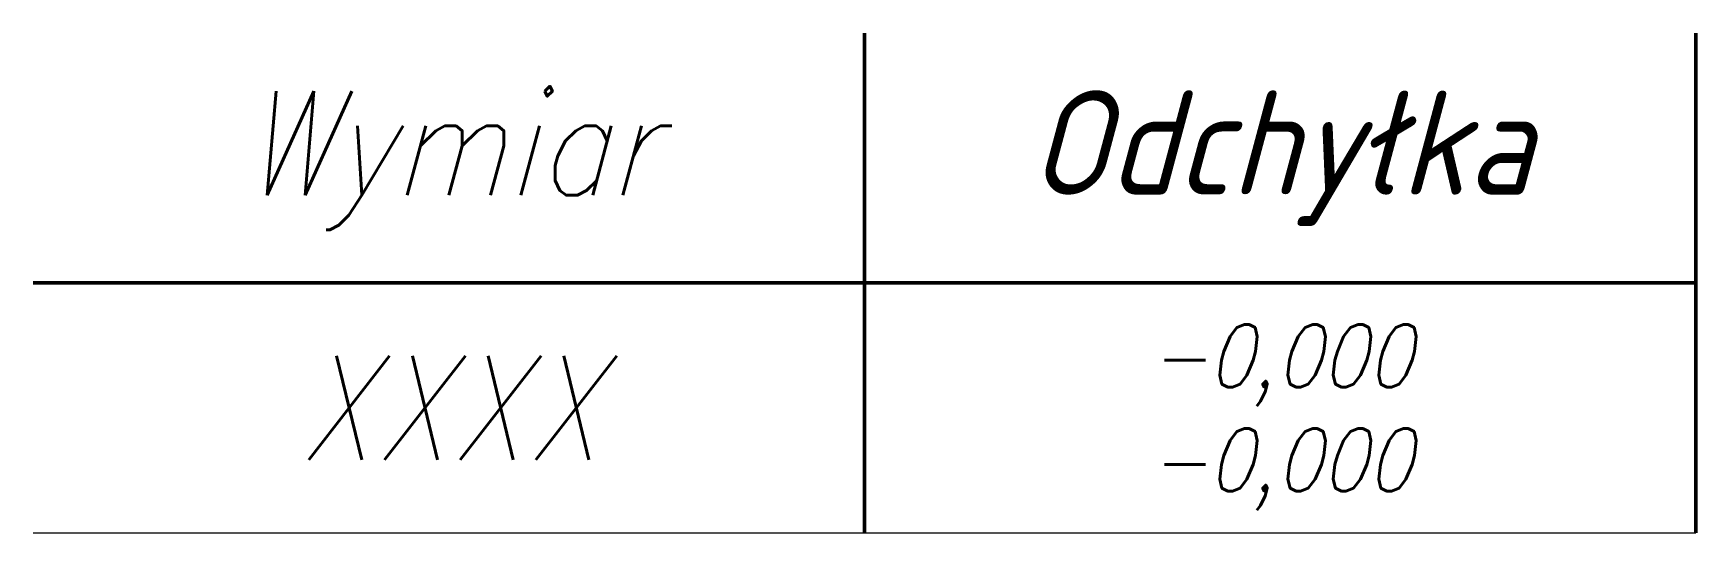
# Model space of a CAD drawing. Header units: millimetres. Extents: x 0 to 40, y -12 to 0.
import ezdxf
from ezdxf.enums import TextEntityAlignment as Align

# ---------------------------------------------------------------- set-up
doc = ezdxf.new("R2010")
doc.units = ezdxf.units.MM
doc.header["$LTSCALE"] = 0.5
for name, color, linetype, lineweight in [('111-NAPISY', 111, 'Continuous', 18), ('4-CIENKA CIĄGŁA', 4, 'Continuous', 18), ('41-GRUBA CIĄGŁA', 41, 'Continuous', 50)]:
    doc.layers.add(name, color=color, linetype=linetype, lineweight=lineweight)
doc.styles.get("Standard").update_dxf_attribs({"font": 'simplex.shx', "width": 0.85, "oblique": 15})

msp = doc.modelspace()

# ---------------------------------------------------------------- linework, layer by layer
at = {"layer": '4-CIENKA CIĄGŁA'}
msp.add_line((0, -12), (40, -12), dxfattribs=at)
at = {"layer": '41-GRUBA CIĄGŁA'}
for p, q in [((20, -12), (20, 0)), ((40, -12), (40, 0)), ((0, -6), (40, -6))]:
    msp.add_line(p, q, dxfattribs=at)

# ---------------------------------------------------------------- texts
at = {"layer": '111-NAPISY', "oblique": 15, "width": 0.85}
for s, p in [('Wymiar', (10, -3)), ('Odchyłka', (30, -3))]:
    msp.add_text(s, height=2.5, dxfattribs=at).set_placement(p, align=Align.MIDDLE)
at = {"layer": '111-NAPISY', "oblique": 15, "width": 0.85, "flags": 8}
for p in [(30, -8.5), (30, -11)]:
    msp.add_attdef('-0,000', text='', height=1.5, dxfattribs=at).set_placement(p, align=Align.CENTER)
msp.add_attdef('XXXX', text='', height=2.5, dxfattribs=at).set_placement((10, -9), align=Align.MIDDLE)

doc.saveas('drawing.dxf')
